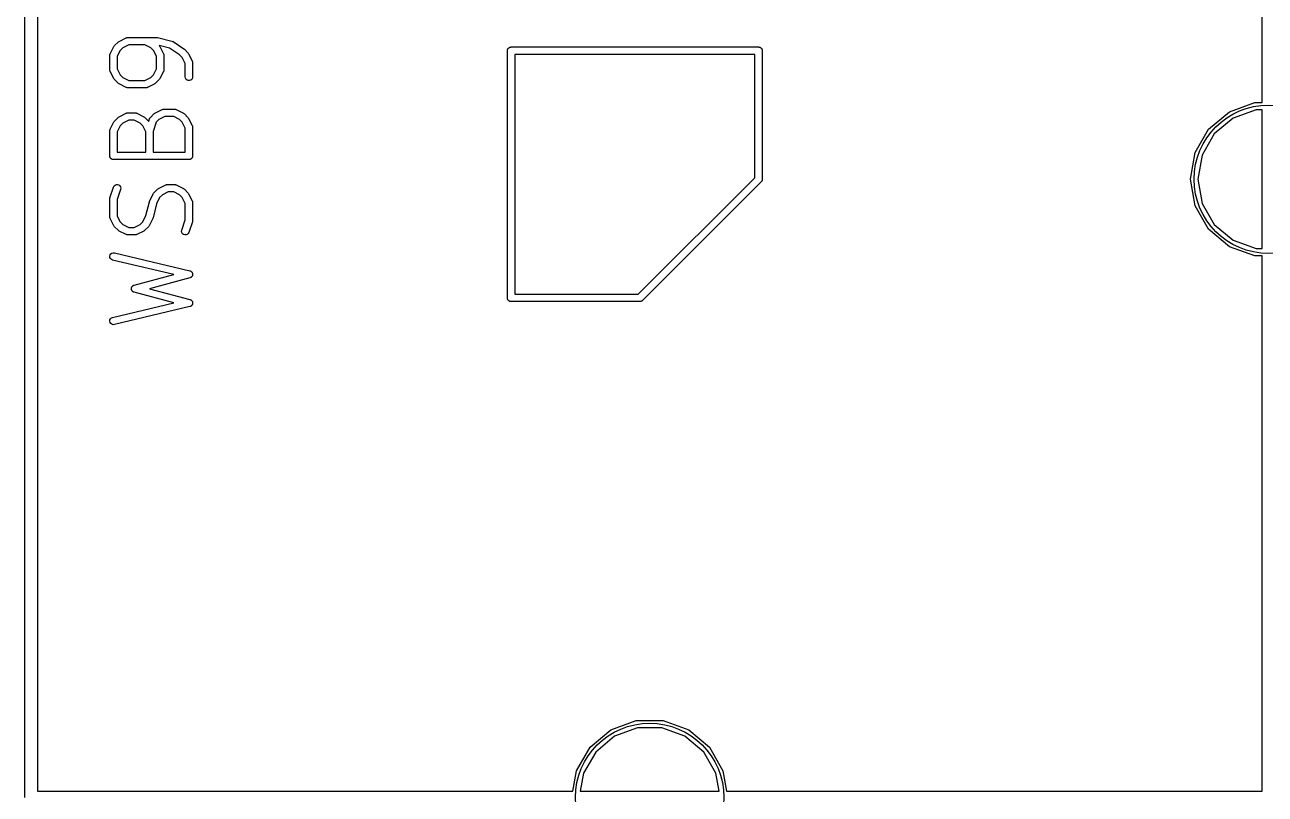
# Model space of a CAD drawing. Extents: x 0 to 102, y -163 to 0.
# Drawn here: x -0.13 to 24.94, y -74.94 to -59.38 of the extents above; entities that cross this region are included whole.
import ezdxf

# ---------------------------------------------------------------- set-up
doc = ezdxf.new("R2010")
doc.units = 0
doc.header["$MEASUREMENT"] = 0
doc.layers.add('BLACK', color=7, linetype='CONTINUOUS')

msp = doc.modelspace()

# ---------------------------------------------------------------- linework, layer by layer
at = {"layer": 'Black'}
for p, q in [((-0.127, -75), (-0.127, -50)), ((0.127, -50.127), (0.127, -74.873)), ((24.873, -60.9489), (24.873, -50.127)), ((1.77703, -59.7115), (1.92217, -59.6389)), ((1.92217, -59.6389), (1.92632, -59.6377)), ((1.92632, -59.6377), (1.93006, -59.6355)), ((1.93006, -59.6355), (1.93872, -59.634)), ((1.93872, -59.634), (1.94714, -59.6315)), ((1.94714, -59.6315), (1.95145, -59.6318)), ((1.95145, -59.6318), (1.95571, -59.631)), ((1.95571, -59.631), (2.53629, -59.631)), ((2.53629, -59.631), (2.54532, -59.6326)), ((2.54532, -59.6326), (2.55448, -59.6332)), ((2.55448, -59.6332), (2.84476, -59.7058)), ((1.59835, -59.9627), (1.67092, -59.8176)), ((1.67092, -59.8176), (1.67808, -59.8079)), ((1.67808, -59.8079), (1.68497, -59.7981)), ((1.68497, -59.7981), (1.75754, -59.7255)), ((1.79964, -59.8956), (1.74043, -60.014)), ((1.75754, -59.7255), (1.76739, -59.7186)), ((1.76739, -59.7186), (1.77703, -59.7115)), ((1.855, -59.8402), (1.79964, -59.8956)), ((1.97342, -59.781), (1.855, -59.8402)), ((2.30087, -59.781), (1.97342, -59.781)), ((2.41929, -59.8402), (2.30087, -59.781)), ((2.47465, -59.8956), (2.41929, -59.8402)), ((2.53386, -60.014), (2.47465, -59.8956)), ((2.79578, -59.8482), (2.58726, -59.7961)), ((2.58726, -59.7961), (2.58932, -59.7981)), ((2.58932, -59.7981), (2.59621, -59.808)), ((2.59621, -59.808), (2.60337, -59.8176)), ((2.60337, -59.8176), (2.67594, -59.9627)), ((2.9965, -59.982), (2.79578, -59.8482)), ((2.84476, -59.7058), (2.85641, -59.711)), ((2.85641, -59.711), (2.86817, -59.7162)), ((2.86817, -59.7162), (3.08589, -59.8613)), ((3.08589, -59.8613), (3.09125, -59.8664)), ((3.09125, -59.8664), (3.09732, -59.8707)), ((3.09732, -59.8707), (3.16989, -59.9433)), ((9.625, -59.9), (9.62614, -59.8935)), ((9.625, -64.9), (9.625, -59.9)), ((9.62614, -59.887), (9.62838, -59.8808)), ((9.62614, -59.8935), (9.62614, -59.887)), ((9.62838, -59.8808), (9.62952, -59.8743)), ((9.62952, -59.8743), (9.6328, -59.8687)), ((9.6328, -59.8687), (9.63505, -59.8625)), ((9.63505, -59.8625), (9.63927, -59.8575)), ((9.63927, -59.8575), (9.64255, -59.8518)), ((9.64255, -59.8518), (9.64757, -59.8476)), ((9.64757, -59.8476), (9.65179, -59.8425)), ((9.65179, -59.8425), (9.65747, -59.8393)), ((9.65747, -59.8393), (9.6625, -59.835)), ((9.6625, -59.835), (9.66867, -59.8328)), ((9.66867, -59.8328), (9.67435, -59.8295)), ((9.67435, -59.8295), (9.68081, -59.8284)), ((9.68081, -59.8284), (9.68698, -59.8261)), ((9.68698, -59.8261), (9.69354, -59.8261)), ((9.69354, -59.8261), (9.7, -59.825)), ((9.7, -59.825), (14.7, -59.825)), ((14.7, -59.825), (14.7065, -59.8261)), ((14.7065, -59.8261), (14.713, -59.8261)), ((14.713, -59.8261), (14.7192, -59.8284)), ((14.7192, -59.8284), (14.7257, -59.8295)), ((14.7257, -59.8295), (14.7313, -59.8328)), ((14.7313, -59.8328), (14.7375, -59.835)), ((14.7375, -59.835), (14.7425, -59.8393)), ((14.7425, -59.8393), (14.7482, -59.8425)), ((14.7482, -59.8425), (14.7524, -59.8476)), ((14.7524, -59.8476), (14.7575, -59.8518)), ((14.7575, -59.8518), (14.7607, -59.8575)), ((14.7607, -59.8575), (14.765, -59.8625)), ((14.765, -59.8625), (14.7672, -59.8687)), ((14.7672, -59.8687), (14.7705, -59.8743)), ((14.7705, -59.8743), (14.7716, -59.8808)), ((14.7716, -59.8808), (14.7739, -59.887)), ((14.7739, -59.887), (14.7739, -59.8935)), ((14.7739, -59.8935), (14.775, -59.9)), ((14.775, -59.9), (14.775, -62.5)), ((1.59043, -59.9963), (1.59118, -59.992)), ((1.59043, -60.2866), (1.59043, -59.9963)), ((1.59092, -59.9877), (1.59342, -59.9793)), ((1.59118, -59.992), (1.59092, -59.9877)), ((1.59342, -59.9793), (1.59495, -59.9706)), ((1.59495, -59.9706), (1.59711, -59.9669)), ((1.59711, -59.9669), (1.59835, -59.9627)), ((1.74043, -60.014), (1.74043, -60.2689)), ((2.53386, -60.2689), (2.53386, -60.014)), ((2.67594, -59.9627), (2.67717, -59.9669)), ((2.67717, -59.9669), (2.67933, -59.9706)), ((2.67933, -59.9706), (2.68086, -59.9793)), ((2.68086, -59.9793), (2.68337, -59.9877)), ((2.68337, -59.9877), (2.68311, -59.992)), ((2.68311, -59.992), (2.68386, -59.9963)), ((2.68386, -59.9963), (2.68386, -60.2866)), ((3.05522, -60.0407), (2.9965, -59.982)), ((3.11443, -60.1591), (3.05522, -60.0407)), ((3.16989, -59.9433), (3.17679, -59.9531)), ((3.17679, -59.9531), (3.18394, -59.9627)), ((3.18394, -59.9627), (3.25651, -60.1079)), ((3.25651, -60.1079), (3.25774, -60.112)), ((3.25774, -60.112), (3.25991, -60.1158)), ((3.25991, -60.1158), (3.26143, -60.1244)), ((3.26143, -60.1244), (3.26394, -60.1329)), ((3.26394, -60.1329), (3.26368, -60.1372)), ((3.26368, -60.1372), (3.26443, -60.1414)), ((3.26443, -60.1414), (3.26443, -60.4317)), ((9.775, -59.975), (9.775, -64.825)), ((14.625, -59.975), (9.775, -59.975)), ((14.625, -62.4689), (14.625, -59.975)), ((1.59118, -60.2908), (1.59043, -60.2866)), ((1.59092, -60.2951), (1.59118, -60.2908)), ((1.59342, -60.3036), (1.59092, -60.2951)), ((1.59495, -60.3122), (1.59342, -60.3036)), ((1.59711, -60.316), (1.59495, -60.3122)), ((1.59835, -60.3201), (1.59711, -60.316)), ((1.67092, -60.4653), (1.59835, -60.3201)), ((1.74043, -60.2689), (1.79964, -60.3873)), ((1.79964, -60.3873), (1.855, -60.4426)), ((2.41929, -60.4426), (2.47465, -60.3873)), ((2.47465, -60.3873), (2.53386, -60.2689)), ((2.67594, -60.3201), (2.60337, -60.4653)), ((2.67717, -60.316), (2.67594, -60.3201)), ((2.67933, -60.3122), (2.67717, -60.316)), ((2.68086, -60.3036), (2.67933, -60.3122)), ((2.68337, -60.2951), (2.68086, -60.3036)), ((2.68386, -60.2866), (2.68311, -60.2908)), ((2.68311, -60.2908), (2.68337, -60.2951)), ((3.11443, -60.4317), (3.11443, -60.1591)), ((1.67807, -60.4749), (1.67092, -60.4653)), ((1.68497, -60.4847), (1.67807, -60.4749)), ((1.75754, -60.5573), (1.68497, -60.4847)), ((1.76738, -60.5642), (1.75754, -60.5573)), ((1.77703, -60.5714), (1.76738, -60.5642)), ((1.92217, -60.6439), (1.77703, -60.5714)), ((1.855, -60.4426), (1.97342, -60.5019)), ((1.92632, -60.6452), (1.92217, -60.6439)), ((1.93006, -60.6473), (1.92632, -60.6452)), ((1.93871, -60.6489), (1.93006, -60.6473)), ((1.94714, -60.6514), (1.93871, -60.6489)), ((1.95146, -60.6511), (1.94714, -60.6514)), ((1.95571, -60.6519), (1.95146, -60.6511)), ((2.31857, -60.6519), (1.95571, -60.6519)), ((1.97342, -60.5019), (2.30087, -60.5019)), ((2.30087, -60.5019), (2.41929, -60.4426)), ((2.32283, -60.6511), (2.31857, -60.6519)), ((2.32714, -60.6514), (2.32283, -60.6511)), ((2.33556, -60.6489), (2.32714, -60.6514)), ((2.34422, -60.6473), (2.33556, -60.6489)), ((2.34797, -60.6452), (2.34422, -60.6473)), ((2.35211, -60.6439), (2.34797, -60.6452)), ((2.49726, -60.5714), (2.35211, -60.6439)), ((2.50691, -60.5642), (2.49726, -60.5714)), ((2.51675, -60.5573), (2.50691, -60.5642)), ((2.58932, -60.4847), (2.51675, -60.5573)), ((2.5962, -60.4749), (2.58932, -60.4847)), ((2.60337, -60.4653), (2.5962, -60.4749)), ((3.11895, -60.4574), (3.11443, -60.4317)), ((3.13198, -60.4799), (3.11895, -60.4574)), ((3.15193, -60.4967), (3.13198, -60.4799)), ((3.1764, -60.5056), (3.15193, -60.4967)), ((3.20245, -60.5056), (3.1764, -60.5056)), ((3.22693, -60.4967), (3.20245, -60.5056)), ((3.24688, -60.4799), (3.22693, -60.4967)), ((3.25991, -60.4574), (3.24688, -60.4799)), ((3.26443, -60.4317), (3.25991, -60.4574)), ((2.50274, -61.1629), (2.64789, -61.0903)), ((2.64789, -61.0903), (2.65203, -61.0891)), ((2.65203, -61.0891), (2.65578, -61.087)), ((2.65578, -61.087), (2.66443, -61.0854)), ((2.66443, -61.0854), (2.67285, -61.0829)), ((2.67285, -61.0829), (2.67717, -61.0832)), ((2.67717, -61.0832), (2.68143, -61.0824)), ((2.68143, -61.0824), (2.89914, -61.0824)), ((2.89914, -61.0824), (2.9034, -61.0832)), ((2.9034, -61.0832), (2.90772, -61.0829)), ((2.90772, -61.0829), (2.91614, -61.0854)), ((2.91614, -61.0854), (2.9248, -61.087)), ((2.9248, -61.087), (2.92854, -61.0891)), ((2.92854, -61.0891), (2.93268, -61.0903)), ((2.93268, -61.0903), (3.07783, -61.1629)), ((23.7935, -61.4876), (24.2125, -61.136)), ((24.2125, -61.136), (24.7265, -60.9489)), ((24.7526, -61.0966), (24.2875, -61.2659)), ((24.7265, -60.9489), (24.873, -60.9489)), ((24.873, -61.0966), (24.7526, -61.0966)), ((24.873, -63.9034), (24.873, -61.0966)), ((1.59835, -61.4867), (1.67092, -61.3416)), ((1.67092, -61.3416), (1.67808, -61.3319)), ((1.67808, -61.3319), (1.68497, -61.3221)), ((1.68497, -61.3221), (1.75754, -61.2495)), ((1.75754, -61.2495), (1.76739, -61.2426)), ((1.76739, -61.2426), (1.77703, -61.2355)), ((1.77703, -61.2355), (1.92217, -61.1629)), ((1.855, -61.3642), (1.79964, -61.4196)), ((1.97342, -61.305), (1.855, -61.3642)), ((1.92217, -61.1629), (1.92632, -61.1617)), ((1.92632, -61.1617), (1.93006, -61.1595)), ((1.93006, -61.1595), (1.93872, -61.158)), ((1.93872, -61.158), (1.94714, -61.1555)), ((1.94714, -61.1555), (1.95145, -61.1558)), ((1.95145, -61.1558), (1.95571, -61.155)), ((1.95571, -61.155), (2.10086, -61.155)), ((2.08315, -61.305), (1.97342, -61.305)), ((2.20157, -61.3642), (2.08315, -61.305)), ((2.10086, -61.155), (2.10512, -61.1558)), ((2.10512, -61.1558), (2.10943, -61.1555)), ((2.10943, -61.1555), (2.11785, -61.158)), ((2.11785, -61.158), (2.12651, -61.1595)), ((2.12651, -61.1595), (2.13025, -61.1617)), ((2.13025, -61.1617), (2.1344, -61.1629)), ((2.1344, -61.1629), (2.27954, -61.2355)), ((2.25693, -61.4196), (2.20157, -61.3642)), ((2.27954, -61.2355), (2.28919, -61.2426)), ((2.28919, -61.2426), (2.29903, -61.2495)), ((2.29903, -61.2495), (2.3716, -61.3221)), ((2.3716, -61.3221), (2.37603, -61.3284)), ((2.37603, -61.3284), (2.39256, -61.2789)), ((2.39256, -61.2789), (2.39462, -61.2751)), ((2.39462, -61.2751), (2.39574, -61.2709)), ((2.39574, -61.2709), (2.40078, -61.2637)), ((2.40078, -61.2637), (2.40497, -61.2559)), ((2.40497, -61.2559), (2.4082, -61.2531)), ((2.4082, -61.2531), (2.41068, -61.2495)), ((2.41068, -61.2495), (2.48325, -61.177)), ((2.52927, -61.3431), (2.46614, -61.5325)), ((2.48325, -61.177), (2.49309, -61.1701)), ((2.49309, -61.1701), (2.50274, -61.1629)), ((2.58071, -61.2916), (2.52927, -61.3431)), ((2.69913, -61.2324), (2.58071, -61.2916)), ((2.88144, -61.2324), (2.69913, -61.2324)), ((2.99986, -61.2916), (2.88144, -61.2324)), ((3.05522, -61.347), (2.99986, -61.2916)), ((3.11443, -61.4654), (3.05522, -61.347)), ((3.07783, -61.1629), (3.08748, -61.1701)), ((3.08748, -61.1701), (3.09732, -61.177)), ((3.09732, -61.177), (3.16989, -61.2495)), ((3.16989, -61.2495), (3.17679, -61.2594)), ((3.17679, -61.2594), (3.18394, -61.269)), ((3.18394, -61.269), (3.25651, -61.4142)), ((24.2875, -61.2659), (23.9084, -61.584)), ((1.59043, -61.5203), (1.59118, -61.516)), ((1.59043, -62.0283), (1.59043, -61.5203)), ((1.59092, -61.5117), (1.59342, -61.5033)), ((1.59118, -61.516), (1.59092, -61.5117)), ((1.59342, -61.5033), (1.59495, -61.4946)), ((1.59495, -61.4946), (1.59711, -61.4909)), ((1.59711, -61.4909), (1.59835, -61.4867)), ((1.79964, -61.4196), (1.74043, -61.538)), ((1.74043, -61.538), (1.74043, -61.9533)), ((2.31614, -61.538), (2.25693, -61.4196)), ((2.31614, -61.9533), (2.31614, -61.538)), ((2.46614, -61.5325), (2.46614, -61.9533)), ((3.11443, -61.9533), (3.11443, -61.4654)), ((3.25651, -61.4142), (3.25774, -61.4183)), ((3.25774, -61.4183), (3.25991, -61.4221)), ((3.25991, -61.4221), (3.26143, -61.4307)), ((3.26143, -61.4307), (3.26394, -61.4391)), ((3.26394, -61.4391), (3.26368, -61.4435)), ((3.26368, -61.4435), (3.26443, -61.4477)), ((3.26443, -61.4477), (3.26443, -62.0283)), ((23.52, -61.9613), (23.7935, -61.4876)), ((23.9084, -61.584), (23.6609, -62.0126)), ((1.59157, -62.0347), (1.59043, -62.0283)), ((1.59157, -62.0413), (1.59157, -62.0347)), ((1.59381, -62.0475), (1.59157, -62.0413)), ((1.59495, -62.0539), (1.59381, -62.0475)), ((1.59823, -62.0596), (1.59495, -62.0539)), ((1.60048, -62.0658), (1.59823, -62.0596)), ((1.60469, -62.0708), (1.60048, -62.0658)), ((1.60798, -62.0765), (1.60469, -62.0708)), ((1.613, -62.0807), (1.60798, -62.0765)), ((1.61722, -62.0857), (1.613, -62.0807)), ((1.6229, -62.089), (1.61722, -62.0857)), ((1.62793, -62.0932), (1.6229, -62.089)), ((1.63409, -62.0955), (1.62793, -62.0932)), ((1.63978, -62.0988), (1.63409, -62.0955)), ((1.64624, -62.0999), (1.63978, -62.0988)), ((1.6524, -62.1021), (1.64624, -62.0999)), ((1.65897, -62.1021), (1.6524, -62.1021)), ((1.66543, -62.1033), (1.65897, -62.1021)), ((3.18943, -62.1033), (1.66543, -62.1033)), ((1.74043, -61.9533), (2.31614, -61.9533)), ((2.46614, -61.9533), (3.11443, -61.9533)), ((3.19589, -62.1021), (3.18943, -62.1033)), ((3.20245, -62.1021), (3.19589, -62.1021)), ((3.20862, -62.0999), (3.20245, -62.1021)), ((3.21508, -62.0988), (3.20862, -62.0999)), ((3.22076, -62.0955), (3.21508, -62.0988)), ((3.22693, -62.0932), (3.22076, -62.0955)), ((3.23196, -62.089), (3.22693, -62.0932)), ((3.23764, -62.0857), (3.23196, -62.089)), ((3.24186, -62.0807), (3.23764, -62.0857)), ((3.24688, -62.0765), (3.24186, -62.0807)), ((3.25016, -62.0708), (3.24688, -62.0765)), ((3.25438, -62.0658), (3.25016, -62.0708)), ((3.25662, -62.0596), (3.25438, -62.0658)), ((3.25991, -62.0539), (3.25662, -62.0596)), ((3.26104, -62.0475), (3.25991, -62.0539)), ((3.26329, -62.0413), (3.26104, -62.0475)), ((3.26443, -62.0283), (3.26329, -62.0347)), ((3.26329, -62.0347), (3.26329, -62.0413)), ((23.425, -62.5), (23.52, -61.9613)), ((23.6609, -62.0126), (23.575, -62.5)), ((1.59428, -62.8754), (1.66685, -62.6577)), ((1.66685, -62.6577), (1.67925, -62.6348)), ((1.67925, -62.6348), (1.69874, -62.6175)), ((1.69874, -62.6175), (1.72296, -62.608)), ((1.72296, -62.608), (1.749, -62.6072)), ((1.749, -62.6072), (1.77371, -62.6155)), ((1.77371, -62.6155), (1.79411, -62.6317)), ((1.79411, -62.6317), (1.80775, -62.6539)), ((1.80775, -62.6539), (1.81297, -62.6794)), ((2.57532, -62.6869), (2.72046, -62.6143)), ((2.72046, -62.6143), (2.7246, -62.6131)), ((2.7246, -62.6131), (2.72835, -62.611)), ((2.72835, -62.611), (2.737, -62.6094)), ((2.737, -62.6094), (2.74543, -62.6069)), ((2.74543, -62.6069), (2.74974, -62.6072)), ((2.74974, -62.6072), (2.754, -62.6064)), ((2.754, -62.6064), (2.89914, -62.6064)), ((2.89914, -62.6064), (2.9034, -62.6072)), ((2.9034, -62.6072), (2.90772, -62.6069)), ((2.90772, -62.6069), (2.91614, -62.6094)), ((2.91614, -62.6094), (2.9248, -62.611)), ((2.9248, -62.611), (2.92854, -62.6131)), ((2.92854, -62.6131), (2.93268, -62.6143)), ((2.93268, -62.6143), (3.07783, -62.6869)), ((12.2689, -64.825), (14.625, -62.4689)), ((14.753, -62.553), (12.353, -64.953)), ((14.7549, -62.5503), (14.753, -62.553)), ((14.7575, -62.5482), (14.7549, -62.5503)), ((14.7623, -62.5397), (14.7575, -62.5482)), ((14.768, -62.5317), (14.7623, -62.5397)), ((14.7688, -62.5285), (14.768, -62.5317)), ((14.7705, -62.5257), (14.7688, -62.5285)), ((14.7722, -62.516), (14.7705, -62.5257)), ((14.7747, -62.5065), (14.7722, -62.516)), ((14.775, -62.5), (14.7744, -62.5032)), ((14.7744, -62.5032), (14.7747, -62.5065)), ((23.52, -63.0387), (23.425, -62.5)), ((23.575, -62.5), (23.6609, -62.9874)), ((1.59043, -62.8991), (1.59252, -62.8873)), ((1.59043, -63.262), (1.59043, -62.8991)), ((1.59252, -62.8873), (1.59428, -62.8754)), ((1.80915, -62.7051), (1.74043, -62.9113)), ((1.81297, -62.6794), (1.80915, -62.7051)), ((2.39663, -62.9382), (2.4692, -62.793)), ((2.4692, -62.793), (2.47636, -62.7834)), ((2.47636, -62.7834), (2.48325, -62.7735)), ((2.48325, -62.7735), (2.55582, -62.701)), ((2.59793, -62.871), (2.53448, -62.9979)), ((2.55582, -62.701), (2.56568, -62.6941)), ((2.56568, -62.6941), (2.57532, -62.6869)), ((2.65328, -62.8156), (2.59793, -62.871)), ((2.7717, -62.7564), (2.65328, -62.8156)), ((2.88144, -62.7564), (2.7717, -62.7564)), ((2.99986, -62.8156), (2.88144, -62.7564)), ((3.05522, -62.871), (2.99986, -62.8156)), ((3.11443, -62.9894), (3.05522, -62.871)), ((3.07783, -62.6869), (3.08747, -62.6941)), ((3.08747, -62.6941), (3.09732, -62.701)), ((3.09732, -62.701), (3.16989, -62.7735)), ((3.16989, -62.7735), (3.17679, -62.7834)), ((3.17679, -62.7834), (3.18394, -62.793)), ((3.18394, -62.793), (3.25651, -62.9382)), ((1.74043, -62.9113), (1.74043, -63.2443)), ((2.32038, -63.2358), (2.39095, -62.9535)), ((2.39095, -62.9535), (2.39429, -62.946)), ((2.39429, -62.946), (2.39663, -62.9382)), ((2.53448, -62.9979), (2.4639, -63.2802)), ((3.11443, -63.3224), (3.11443, -62.9894)), ((3.25651, -62.9382), (3.25774, -62.9423)), ((3.25774, -62.9423), (3.25991, -62.9461)), ((3.25991, -62.9461), (3.26143, -62.9547)), ((3.26143, -62.9547), (3.26394, -62.9631)), ((3.26394, -62.9631), (3.26368, -62.9675)), ((3.26368, -62.9675), (3.26443, -62.9717)), ((3.26443, -62.9717), (3.26443, -63.3346)), ((23.7935, -63.5124), (23.52, -63.0387)), ((23.6609, -62.9874), (23.9084, -63.416)), ((1.59118, -63.2663), (1.59043, -63.262)), ((1.59092, -63.2706), (1.59118, -63.2663)), ((1.59342, -63.279), (1.59092, -63.2706)), ((1.59495, -63.2877), (1.59342, -63.279)), ((1.59711, -63.2914), (1.59495, -63.2877)), ((1.59835, -63.2955), (1.59711, -63.2914)), ((1.67092, -63.4407), (1.59835, -63.2955)), ((1.74043, -63.2443), (1.79964, -63.3627)), ((1.79964, -63.3627), (1.855, -63.4181)), ((2.20157, -63.4181), (2.25693, -63.3627)), ((2.25693, -63.3627), (2.32038, -63.2358)), ((2.45823, -63.2955), (2.38565, -63.4407)), ((2.46056, -63.2877), (2.45823, -63.2955)), ((2.4639, -63.2802), (2.46056, -63.2877)), ((3.04571, -63.5286), (3.11443, -63.3224)), ((3.26058, -63.3583), (3.18801, -63.576)), ((3.26234, -63.3464), (3.26058, -63.3583)), ((3.26443, -63.3346), (3.26234, -63.3464)), ((1.67807, -63.4503), (1.67092, -63.4407)), ((1.68497, -63.4602), (1.67807, -63.4503)), ((1.75754, -63.5327), (1.68497, -63.4602)), ((1.76738, -63.5396), (1.75754, -63.5327)), ((1.77703, -63.5468), (1.76738, -63.5396)), ((1.92217, -63.6194), (1.77703, -63.5468)), ((1.855, -63.4181), (1.97342, -63.4773)), ((1.92632, -63.6206), (1.92217, -63.6194)), ((1.93006, -63.6228), (1.92632, -63.6206)), ((1.93871, -63.6243), (1.93006, -63.6228)), ((1.94714, -63.6268), (1.93871, -63.6243)), ((1.95146, -63.6265), (1.94714, -63.6268)), ((1.95571, -63.6273), (1.95146, -63.6265)), ((2.10086, -63.6273), (1.95571, -63.6273)), ((1.97342, -63.4773), (2.08315, -63.4773)), ((2.08315, -63.4773), (2.20157, -63.4181)), ((2.10512, -63.6265), (2.10086, -63.6273)), ((2.10943, -63.6268), (2.10512, -63.6265)), ((2.11785, -63.6243), (2.10943, -63.6268)), ((2.12651, -63.6228), (2.11785, -63.6243)), ((2.13026, -63.6206), (2.12651, -63.6228)), ((2.1344, -63.6194), (2.13026, -63.6206)), ((2.27954, -63.5468), (2.1344, -63.6194)), ((2.28919, -63.5396), (2.27954, -63.5468)), ((2.29903, -63.5327), (2.28919, -63.5396)), ((2.3716, -63.4602), (2.29903, -63.5327)), ((2.3785, -63.4503), (2.3716, -63.4602)), ((2.38565, -63.4407), (2.3785, -63.4503)), ((3.04188, -63.5543), (3.04571, -63.5286)), ((3.04711, -63.5799), (3.04188, -63.5543)), ((3.06074, -63.602), (3.04711, -63.5799)), ((3.08114, -63.6182), (3.06074, -63.602)), ((3.10586, -63.6265), (3.08114, -63.6182)), ((3.13189, -63.6258), (3.10586, -63.6265)), ((3.15612, -63.6162), (3.13189, -63.6258)), ((3.17561, -63.5989), (3.15612, -63.6162)), ((3.18801, -63.576), (3.17561, -63.5989)), ((24.2125, -63.864), (23.7935, -63.5124)), ((23.9084, -63.416), (24.2875, -63.7341)), ((24.7265, -64.0511), (24.2125, -63.864)), ((24.2875, -63.7341), (24.7526, -63.9034)), ((24.7526, -63.9034), (24.873, -63.9034)), ((1.59056, -64.0558), (1.59659, -64.0305)), ((1.59356, -64.0817), (1.59056, -64.0558)), ((1.60522, -64.105), (1.59356, -64.0817)), ((1.59659, -64.0305), (1.61093, -64.0088)), ((1.62415, -64.1229), (1.60522, -64.105)), ((1.61093, -64.0088), (1.63184, -63.9932)), ((1.64806, -64.1332), (1.62415, -64.1229)), ((1.63184, -63.9932), (1.6568, -63.9858)), ((2.88291, -64.4273), (1.64806, -64.1332)), ((1.6568, -63.9858), (1.6828, -63.9873)), ((1.6828, -63.9873), (3.2068, -64.3502)), ((24.873, -64.0511), (24.7265, -64.0511)), ((24.873, -74.873), (24.873, -64.0511)), ((3.2068, -64.3502), (3.21382, -64.3532)), ((3.21382, -64.3532), (3.22121, -64.3552)), ((3.22121, -64.3552), (3.22568, -64.3584)), ((3.22568, -64.3584), (3.23071, -64.3605)), ((3.23071, -64.3605), (3.23627, -64.3658)), ((3.23627, -64.3658), (3.24252, -64.3702)), ((3.24252, -64.3702), (3.24566, -64.3747)), ((3.24566, -64.3747), (3.24963, -64.3784)), ((3.24963, -64.3784), (3.25306, -64.3853)), ((3.25306, -64.3853), (3.25744, -64.3915)), ((3.25744, -64.3915), (3.25885, -64.3968)), ((3.25885, -64.3968), (3.2613, -64.4017)), ((3.2613, -64.4017), (3.26218, -64.4093)), ((3.26218, -64.4093), (3.26415, -64.4167)), ((2.04405, -64.6658), (2.04776, -64.6605)), ((2.04776, -64.6605), (2.05321, -64.6566)), ((2.05321, -64.6566), (2.05791, -64.6519)), ((2.05791, -64.6519), (2.06378, -64.6492)), ((2.06378, -64.6492), (2.06908, -64.6455)), ((2.06908, -64.6455), (2.0755, -64.6438)), ((2.0755, -64.6438), (2.08153, -64.641)), ((2.08153, -64.641), (2.88291, -64.4273)), ((3.20875, -64.4956), (2.39194, -64.7134)), ((3.21569, -64.4924), (3.20875, -64.4956)), ((3.22302, -64.4902), (3.21569, -64.4924)), ((3.22741, -64.4869), (3.22302, -64.4902)), ((3.23237, -64.4846), (3.22741, -64.4869)), ((3.23779, -64.4792), (3.23237, -64.4846)), ((3.24393, -64.4747), (3.23779, -64.4792)), ((3.24694, -64.4701), (3.24393, -64.4747)), ((3.25081, -64.4662), (3.24694, -64.4701)), ((3.25405, -64.4593), (3.25081, -64.4662)), ((3.25826, -64.4529), (3.25405, -64.4593)), ((3.25953, -64.4476), (3.25826, -64.4529)), ((3.26185, -64.4426), (3.25953, -64.4476)), ((3.26253, -64.435), (3.26185, -64.4426)), ((3.2643, -64.4276), (3.26253, -64.435)), ((3.26415, -64.4167), (3.26367, -64.4221)), ((3.26367, -64.4221), (3.2643, -64.4276)), ((2.02613, -64.707), (2.02785, -64.7006)), ((2.02671, -64.7134), (2.02613, -64.707)), ((2.02613, -64.7199), (2.02671, -64.7134)), ((2.02785, -64.7263), (2.02613, -64.7199)), ((2.02785, -64.7006), (2.02844, -64.6939)), ((2.02844, -64.7329), (2.02785, -64.7263)), ((2.02844, -64.6939), (2.03118, -64.6881)), ((2.03118, -64.7388), (2.02844, -64.7329)), ((2.03118, -64.6881), (2.03285, -64.6818)), ((2.03285, -64.745), (2.03118, -64.7388)), ((2.03285, -64.6818), (2.03666, -64.6764)), ((2.03666, -64.7505), (2.03285, -64.745)), ((2.03666, -64.6764), (2.03947, -64.6703)), ((2.03947, -64.7565), (2.03666, -64.7505)), ((2.03947, -64.6703), (2.04405, -64.6658)), ((2.04405, -64.7611), (2.03947, -64.7565)), ((2.04776, -64.7664), (2.04405, -64.7611)), ((2.05321, -64.7702), (2.04776, -64.7664)), ((2.05791, -64.7749), (2.05321, -64.7702)), ((2.06378, -64.7776), (2.05791, -64.7749)), ((2.06908, -64.7814), (2.06378, -64.7776)), ((2.0755, -64.7831), (2.06908, -64.7814)), ((2.08153, -64.7859), (2.0755, -64.7831)), ((2.88291, -64.9996), (2.08153, -64.7859)), ((2.39194, -64.7134), (3.20875, -64.9312)), ((9.62614, -64.9065), (9.625, -64.9)), ((9.62614, -64.913), (9.62614, -64.9065)), ((9.62838, -64.9192), (9.62614, -64.913)), ((9.775, -64.825), (12.2689, -64.825)), ((1.64806, -65.2936), (2.88291, -64.9996)), ((3.2068, -65.0767), (1.6828, -65.4395)), ((3.21382, -65.0736), (3.2068, -65.0767)), ((3.20875, -64.9312), (3.21569, -64.9345)), ((3.22121, -65.0716), (3.21382, -65.0736)), ((3.21569, -64.9345), (3.22302, -64.9367)), ((3.22568, -65.0685), (3.22121, -65.0716)), ((3.22302, -64.9367), (3.22741, -64.9399)), ((3.23071, -65.0663), (3.22568, -65.0685)), ((3.22741, -64.9399), (3.23237, -64.9422)), ((3.23627, -65.0611), (3.23071, -65.0663)), ((3.23237, -64.9422), (3.23779, -64.9476)), ((3.24252, -65.0567), (3.23627, -65.0611)), ((3.23779, -64.9476), (3.24393, -64.9522)), ((3.24566, -65.0522), (3.24252, -65.0567)), ((3.24393, -64.9522), (3.24694, -64.9568)), ((3.24963, -65.0484), (3.24566, -65.0522)), ((3.24694, -64.9568), (3.25081, -64.9606)), ((3.25306, -65.0416), (3.24963, -65.0484)), ((3.25081, -64.9606), (3.25405, -64.9675)), ((3.25744, -65.0353), (3.25306, -65.0416)), ((3.25405, -64.9675), (3.25826, -64.9739)), ((3.25885, -65.03), (3.25744, -65.0353)), ((3.25826, -64.9739), (3.25953, -64.9793)), ((3.2613, -65.0252), (3.25885, -65.03)), ((3.25953, -64.9793), (3.26185, -64.9842)), ((3.26218, -65.0176), (3.2613, -65.0252)), ((3.26185, -64.9842), (3.26253, -64.9918)), ((3.26415, -65.0102), (3.26218, -65.0176)), ((3.26253, -64.9918), (3.2643, -64.9993)), ((3.2643, -64.9993), (3.26367, -65.0047)), ((3.26367, -65.0047), (3.26415, -65.0102)), ((9.62952, -64.9257), (9.62838, -64.9192)), ((9.6328, -64.9313), (9.62952, -64.9257)), ((9.63505, -64.9375), (9.6328, -64.9313)), ((9.63927, -64.9425), (9.63505, -64.9375)), ((9.64255, -64.9482), (9.63927, -64.9425)), ((9.64757, -64.9524), (9.64255, -64.9482)), ((9.65179, -64.9575), (9.64757, -64.9524)), ((9.65747, -64.9607), (9.65179, -64.9575)), ((9.6625, -64.965), (9.65747, -64.9607)), ((9.66867, -64.9672), (9.6625, -64.965)), ((9.67435, -64.9705), (9.66867, -64.9672)), ((9.68081, -64.9716), (9.67435, -64.9705)), ((9.68698, -64.9739), (9.68081, -64.9716)), ((9.69354, -64.9739), (9.68698, -64.9739)), ((9.7, -64.975), (9.69354, -64.9739)), ((12.3, -64.975), (9.7, -64.975)), ((12.3033, -64.9744), (12.3, -64.975)), ((12.3065, -64.9747), (12.3033, -64.9744)), ((12.316, -64.9722), (12.3065, -64.9747)), ((12.3257, -64.9705), (12.316, -64.9722)), ((12.3285, -64.9688), (12.3257, -64.9705)), ((12.3317, -64.968), (12.3285, -64.9688)), ((12.3397, -64.9624), (12.3317, -64.968)), ((12.3482, -64.9575), (12.3397, -64.9624)), ((12.3503, -64.9549), (12.3482, -64.9575)), ((12.353, -64.953), (12.3503, -64.9549)), ((1.59056, -65.371), (1.59356, -65.3451)), ((1.59659, -65.3963), (1.59056, -65.371)), ((1.59356, -65.3451), (1.60522, -65.3218)), ((1.61093, -65.4181), (1.59659, -65.3963)), ((1.60522, -65.3218), (1.62415, -65.304)), ((1.62415, -65.304), (1.64806, -65.2936)), ((1.63184, -65.4336), (1.61093, -65.4181)), ((1.6568, -65.4411), (1.63184, -65.4336)), ((1.6828, -65.4395), (1.6568, -65.4411)), ((11.2935, -73.9876), (11.7125, -73.636)), ((11.7125, -73.636), (12.2265, -73.4489)), ((12.2526, -73.5966), (11.7875, -73.7659)), ((12.2265, -73.4489), (12.7735, -73.4489)), ((12.7474, -73.5966), (12.2526, -73.5966)), ((13.2125, -73.7659), (12.7474, -73.5966)), ((12.7735, -73.4489), (13.2875, -73.636)), ((13.2875, -73.636), (13.7065, -73.9876)), ((11.7875, -73.7659), (11.4084, -74.084)), ((13.5916, -74.084), (13.2125, -73.7659)), ((11.02, -74.4613), (11.2935, -73.9876)), ((11.4084, -74.084), (11.1609, -74.5126)), ((13.8391, -74.5126), (13.5916, -74.084)), ((13.7065, -73.9876), (13.98, -74.4613)), ((10.9474, -74.873), (11.02, -74.4613)), ((11.1609, -74.5126), (11.0974, -74.873)), ((13.9026, -74.873), (13.8391, -74.5126)), ((13.98, -74.4613), (14.0526, -74.873)), ((0.127, -74.873), (10.9474, -74.873)), ((11.0974, -74.873), (13.9026, -74.873)), ((14.0526, -74.873), (24.873, -74.873))]:
    msp.add_line(p, q, dxfattribs=at)
for centre in [(25, -62.5), (12.5, -75)]:
    msp.add_circle(centre, 1.5, dxfattribs=at)

doc.saveas('drawing.dxf')
